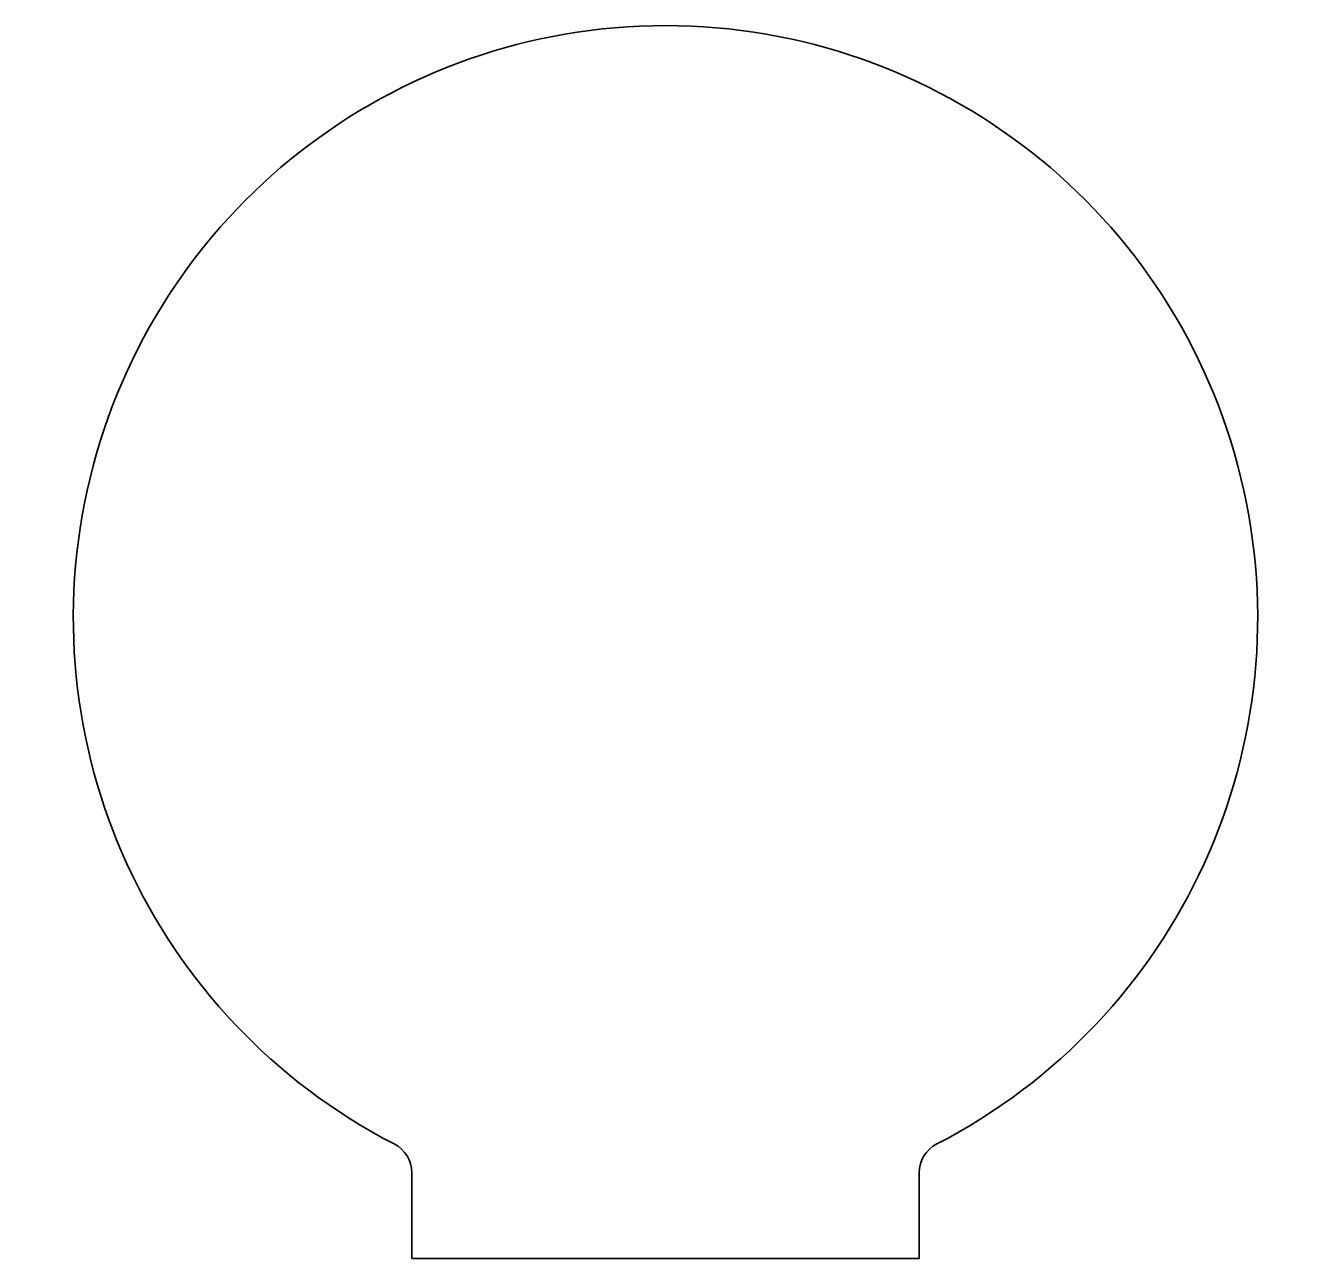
# Model space of a CAD drawing. Header units: millimetres. Extents: x 102.6 to 181.5, y 89.7 to 165.7.
import ezdxf

# ---------------------------------------------------------------- set-up
doc = ezdxf.new("R2010")
doc.units = ezdxf.units.MM
doc.header["$LTSCALE"] = 0.75
doc.layers.add('Visible', color=7, linetype='Continuous', lineweight=35)

msp = doc.modelspace()

# ---------------------------------------------------------------- linework, layer by layer
at = {"layer": 'Visible', "extrusion": (0, 0, -1)}
for p, q in [((126.412413, 89.708987), (126.412413, 94.985359)), ((157.682413, 94.985359), (157.682413, 89.708987)), ((157.682413, 89.708987), (126.412413, 89.708987))]:
    msp.add_line(p, q, dxfattribs=at)
msp.add_arc((-142.047413, 129.208987), 36.5, 297.261475, 242.738525, dxfattribs=at)
at = {"layer": 'Visible'}
for centre, start, end in [((124.412413, 94.985359), 0, 62.738525), ((159.682413, 94.985359), 117.261475, 180)]:
    msp.add_arc(centre, 2, start, end, dxfattribs=at)

doc.saveas('drawing.dxf')
